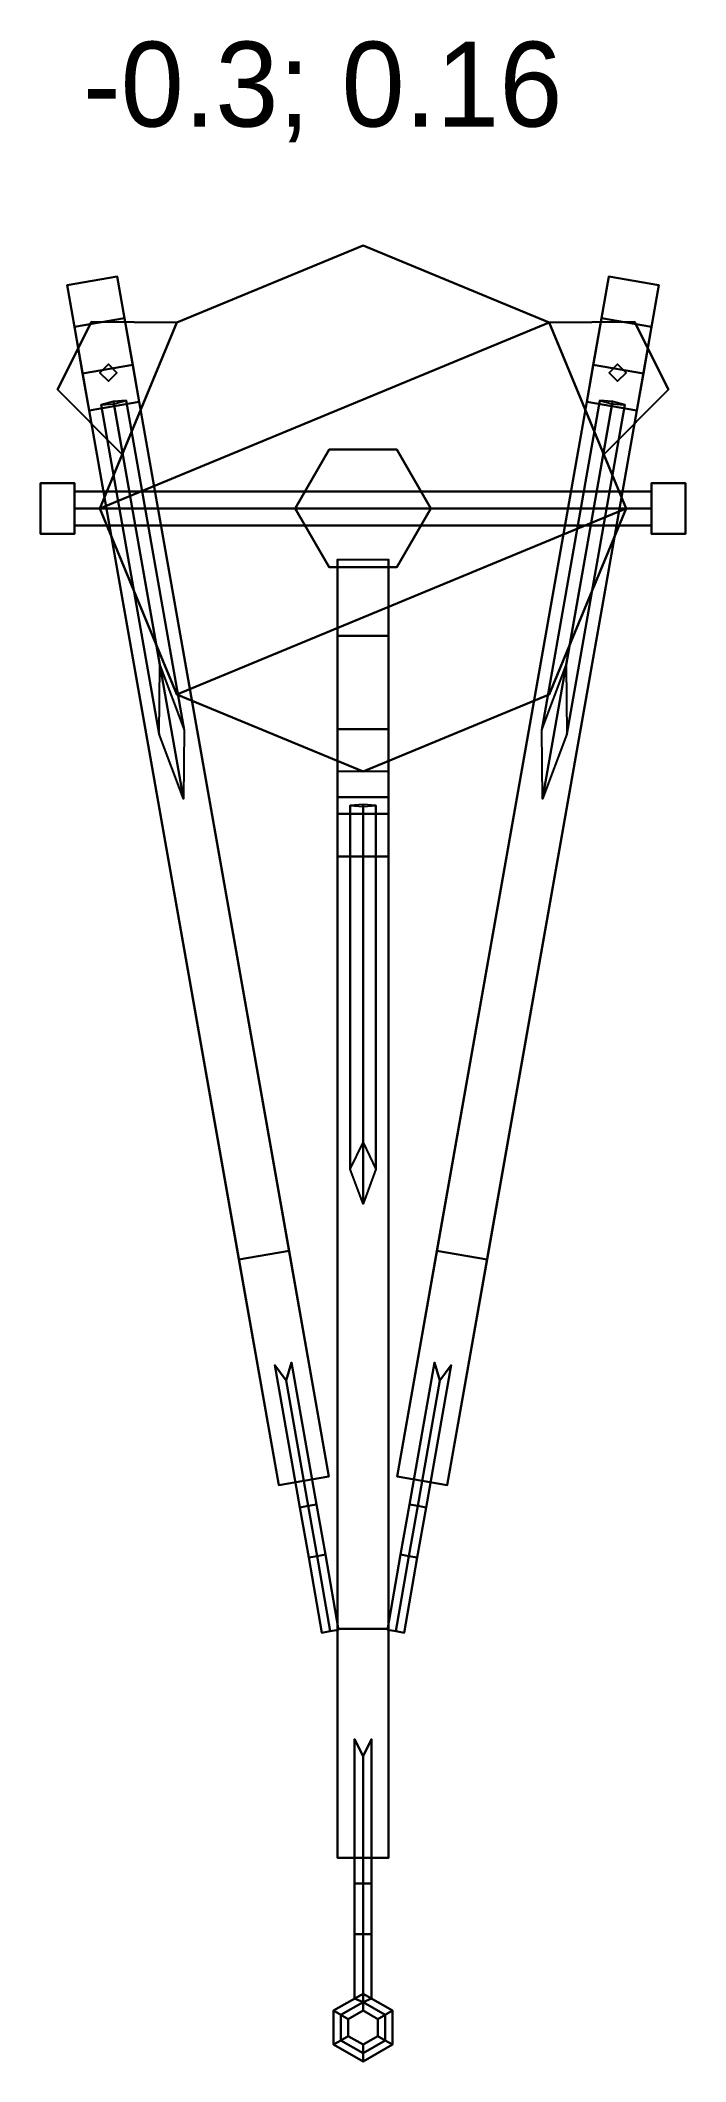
# Model space of a CAD drawing. Extents: x -0.38 to 0.38, y -1.83 to 0.55.
import ezdxf

# ---------------------------------------------------------------- set-up
doc = ezdxf.new("R2010")
doc.units = 0
doc.layers.add('BASE-TRANSPORT', color=7, linetype='CONTINUOUS')
doc.layers.add('LEGS', color=4, linetype='CONTINUOUS')

msp = doc.modelspace()

# ---------------------------------------------------------------- linework, layer by layer
at = {"layer": 'BASE-TRANSPORT'}
for points in [[(0, 0.31, 0.22), (-0.2192, 0.2192, 0.22), (-0.31, 0, 0.22), (0.2192, 0.2192, 0.22)], [(0, 0.31, 0.18), (-0.2192, 0.2192, 0.18), (-0.2192, 0.2192, 0.22), (0, 0.31, 0.22)], [(0.2192, 0.2192, 0.18), (0, 0.31, 0.18), (0, 0.31, 0.22), (0.2192, 0.2192, 0.22)], [(-0.32, 0.22, 0.18), (-0.36, 0.14, 0.18), (-0.36, 0.14, 0.22), (-0.32, 0.22, 0.22)], [(-0.32, 0.22, 0.22), (-0.36, 0.14, 0.22), (-0.2836, 0.0636, 0.22), (-0.2192, 0.2192, 0.22)], [(-0.2192, 0.2192, 0.18), (-0.32, 0.22, 0.18), (-0.32, 0.22, 0.22), (-0.2192, 0.2192, 0.22)], [(0.2192, 0.2192, 0.22), (-0.31, 0, 0.22), (-0.2192, -0.2192, 0.22), (0.31, 0, 0.22)], [(0.2192, 0.2192, 0.22), (0.32, 0.22, 0.22), (0.32, 0.22, 0.18), (0.2192, 0.2192, 0.18)], [(0.2836, 0.0636, 0.22), (0.36, 0.14, 0.22), (0.32, 0.22, 0.22), (0.2192, 0.2192, 0.22)], [(0.32, 0.22, 0.22), (0.36, 0.14, 0.22), (0.36, 0.14, 0.18), (0.32, 0.22, 0.18)], [(-0.3, 0.17, 0.22), (-0.31, 0.16, 0.22), (-0.31, 0.16, 0.24), (-0.3, 0.17, 0.24)], [(-0.29, 0.16, 0.24), (-0.3, 0.17, 0.24), (-0.31, 0.16, 0.24), (-0.3, 0.15, 0.24)], [(-0.29, 0.16, 0.22), (-0.3, 0.17, 0.22), (-0.3, 0.17, 0.24), (-0.29, 0.16, 0.24)], [(0.3, 0.17, 0.22), (0.29, 0.16, 0.22), (0.29, 0.16, 0.24), (0.3, 0.17, 0.24)], [(0.31, 0.16, 0.24), (0.3, 0.17, 0.24), (0.29, 0.16, 0.24), (0.3, 0.15, 0.24)], [(0.31, 0.16, 0.22), (0.3, 0.17, 0.22), (0.3, 0.17, 0.24), (0.31, 0.16, 0.24)], [(-0.31, 0.16, 0.22), (-0.3, 0.15, 0.22), (-0.3, 0.15, 0.24), (-0.31, 0.16, 0.24)], [(-0.3, 0.15, 0.22), (-0.29, 0.16, 0.22), (-0.29, 0.16, 0.24), (-0.3, 0.15, 0.24)], [(0.29, 0.16, 0.22), (0.3, 0.15, 0.22), (0.3, 0.15, 0.24), (0.29, 0.16, 0.24)], [(0.3, 0.15, 0.22), (0.31, 0.16, 0.22), (0.31, 0.16, 0.24), (0.3, 0.15, 0.24)], [(-0.36, 0.14, 0.18), (-0.2836, 0.0636, 0.18), (-0.2836, 0.0636, 0.22), (-0.36, 0.14, 0.22)], [(0.36, 0.14, 0.22), (0.2836, 0.0636, 0.22), (0.2836, 0.0636, 0.18), (0.36, 0.14, 0.18)], [(-0.2836, 0.0636, 0.18), (-0.31, 0, 0.18), (-0.31, 0, 0.22), (-0.2836, 0.0636, 0.22)], [(-0.04, 0.0693, 0.09), (-0.08, 0, 0.09), (-0.08, 0, 0.18), (-0.04, 0.0693, 0.18)], [(0.04, 0.0693, 0.09), (-0.04, 0.0693, 0.09), (-0.04, 0.0693, 0.18), (0.04, 0.0693, 0.18)], [(0.08, 0, 0.09), (0.04, 0.0693, 0.09), (0.04, 0.0693, 0.18), (0.08, 0, 0.18)], [(0.31, 0, 0.18), (0.2836, 0.0636, 0.18), (0.2836, 0.0636, 0.22), (0.31, 0, 0.22)], [(-0.34, 0.03, 0.06), (-0.34, 0.03, -0.03), (-0.38, 0.03, -0.03), (-0.38, 0.03, 0.06)], [(-0.34, 0.03, -0.03), (-0.34, -0.03, -0.03), (-0.38, -0.03, -0.03), (-0.38, 0.03, -0.03)], [(-0.38, 0.03, -0.03), (-0.38, -0.03, -0.03), (-0.38, -0.03, 0.06), (-0.38, 0.03, 0.06)], [(-0.38, 0.03, 0.06), (-0.38, -0.03, 0.06), (-0.34, -0.03, 0.06), (-0.34, 0.03, 0.06)], [(-0.34, -0.03, 0.06), (-0.34, -0.03, -0.03), (-0.34, 0.03, -0.03), (-0.34, 0.03, 0.06)], [(0.34, 0.03, -0.03), (0.34, -0.03, -0.03), (0.34, -0.03, 0.06), (0.34, 0.03, 0.06)], [(0.34, 0.03, 0.06), (0.34, -0.03, 0.06), (0.38, -0.03, 0.06), (0.38, 0.03, 0.06)], [(0.38, 0.03, 0.06), (0.38, 0.03, -0.03), (0.34, 0.03, -0.03), (0.34, 0.03, 0.06)], [(0.38, 0.03, -0.03), (0.38, -0.03, -0.03), (0.34, -0.03, -0.03), (0.34, 0.03, -0.03)], [(0.38, -0.03, 0.06), (0.38, -0.03, -0.03), (0.38, 0.03, -0.03), (0.38, 0.03, 0.06)], [(0.34, 0, 0.05), (0.34, 0.02, 0.03), (-0.34, 0.02, 0.03), (-0.34, 0, 0.05)], [(0.34, 0.02, 0.03), (0.34, 0, 0.01), (-0.34, 0, 0.01), (-0.34, 0.02, 0.03)], [(0.34, -0.02, 0.03), (0.34, 0, 0.05), (-0.34, 0, 0.05), (-0.34, -0.02, 0.03)], [(0.34, 0, 0.01), (0.34, -0.02, 0.03), (-0.34, -0.02, 0.03), (-0.34, 0, 0.01)], [(-0.31, 0, 0.18), (-0.2192, -0.2192, 0.18), (-0.2192, -0.2192, 0.22), (-0.31, 0, 0.22)], [(0.31, 0, 0.22), (-0.2192, -0.2192, 0.22), (0, -0.31, 0.22), (0.2192, -0.2192, 0.22)], [(-0.08, 0, 0.09), (-0.04, -0.0693, 0.09), (-0.04, -0.0693, 0.18), (-0.08, 0, 0.18)], [(0.04, -0.0693, 0.09), (0.08, 0, 0.09), (0.08, 0, 0.18), (0.04, -0.0693, 0.18)], [(0.2192, -0.2192, 0.18), (0.31, 0, 0.18), (0.31, 0, 0.22), (0.2192, -0.2192, 0.22)], [(-0.38, -0.03, 0.06), (-0.38, -0.03, -0.03), (-0.34, -0.03, -0.03), (-0.34, -0.03, 0.06)], [(0.34, -0.03, 0.06), (0.34, -0.03, -0.03), (0.38, -0.03, -0.03), (0.38, -0.03, 0.06)], [(-0.04, -0.0693, 0.09), (0.04, -0.0693, 0.09), (0.04, -0.0693, 0.18), (-0.04, -0.0693, 0.18)], [(-0.03, -0.06, 0.1), (-0.03, -0.15, 0.1), (-0.03, -0.31, 0.18), (-0.03, -0.06, 0.18)], [(0.03, -0.06, 0.1), (0.03, -0.15, 0.1), (-0.03, -0.15, 0.1), (-0.03, -0.06, 0.1)], [(0.03, -0.31, 0.18), (0.03, -0.15, 0.1), (0.03, -0.06, 0.1), (0.03, -0.06, 0.18)], [(0.03, -0.15, 0.1), (0.03, -0.26, 0.03), (-0.03, -0.26, 0.03), (-0.03, -0.15, 0.1)], [(-0.03, -0.15, 0.1), (-0.03, -0.26, 0.03), (-0.03, -0.34, 0.03), (-0.03, -0.31, 0.18)], [(0.03, -0.34, 0.03), (0.03, -0.26, 0.03), (0.03, -0.15, 0.1), (0.03, -0.31, 0.18)], [(-0.2192, -0.2192, 0.18), (0, -0.31, 0.18), (0, -0.31, 0.22), (-0.2192, -0.2192, 0.22)], [(0, -0.31, 0.18), (0.2192, -0.2192, 0.18), (0.2192, -0.2192, 0.22), (0, -0.31, 0.22)], [(-0.03, -0.34, 0.03), (-0.03, -0.26, 0.03), (0.03, -0.26, 0.03), (0.03, -0.34, 0.03)], [(0.03, -0.34, 0.26), (0.03, -0.31, 0.18), (-0.03, -0.31, 0.18), (-0.03, -0.34, 0.26)], [(-0.03, -0.31, 0.18), (-0.03, -0.34, 0.03), (-0.03, -0.41, 0.19), (-0.03, -0.34, 0.26)], [(0.03, -0.41, 0.19), (0.03, -0.34, 0.03), (0.03, -0.31, 0.18), (0.03, -0.34, 0.26)], [(-0.03, -0.34, 0.26), (-0.03, -0.41, 0.19), (-0.03, -0.41, 0.29), (-0.03, -0.36, 0.29)], [(-0.03, -0.41, 0.19), (-0.03, -0.34, 0.03), (0.03, -0.34, 0.03), (0.03, -0.41, 0.19)], [(0.03, -0.36, 0.29), (0.03, -0.34, 0.26), (-0.03, -0.34, 0.26), (-0.03, -0.36, 0.29)], [(0, -0.3487, 0.0949), (-0.015, -0.35, 0.08), (-0.015, -0.7784, 0.1175), (0, -0.7472, 0.1298)], [(-0.015, -0.35, 0.08), (0, -0.3513, 0.0651), (0, -0.8195, 0.106), (-0.015, -0.7784, 0.1175)], [(0.015, -0.35, 0.08), (0, -0.3487, 0.0949), (0, -0.7472, 0.1298), (0.015, -0.7784, 0.1175)], [(0, -0.3513, 0.0651), (0.015, -0.35, 0.08), (0.015, -0.7784, 0.1175), (0, -0.8195, 0.106)], [(0.03, -0.41, 0.29), (0.03, -0.41, 0.19), (0.03, -0.34, 0.26), (0.03, -0.36, 0.29)], [(-0.03, -0.36, 0.29), (-0.03, -0.41, 0.29), (0.03, -0.41, 0.29), (0.03, -0.36, 0.29)], [(-0.03, -0.41, 0.29), (-0.03, -1.59, 0.01), (0.03, -1.59, 0.01), (0.03, -0.41, 0.29)], [(-0.03, -0.41, 0.19), (-0.03, -1.32), (-0.03, -1.59, 0.01), (-0.03, -0.41, 0.29)], [(0.03, -0.41, 0.19), (0.03, -1.32), (-0.03, -1.32), (-0.03, -0.41, 0.19)], [(0.03, -1.59, 0.01), (0.03, -1.32), (0.03, -0.41, 0.19), (0.03, -0.41, 0.29)], [(-0.03, -1.59, 0.01), (-0.03, -1.32), (0.03, -1.32), (0.03, -1.59, 0.01)], [(-0.01, -1.45), (0, -1.47, -0.01), (0, -1.62, -0.01), (-0.01, -1.62)], [(0, -1.47, 0.01), (-0.01, -1.45), (-0.01, -1.62), (0, -1.62, 0.01)], [(0, -1.47, -0.01), (0.01, -1.45), (0.01, -1.62), (0, -1.62, -0.01)], [(0.01, -1.45), (0, -1.47, 0.01), (0, -1.62, 0.01), (0.01, -1.62)], [(-0.01, -1.62), (0, -1.62, -0.01), (0, -1.68, 0.04), (-0.01, -1.68, 0.05)], [(0, -1.62, 0.01), (-0.01, -1.62), (-0.01, -1.68, 0.05), (0, -1.68, 0.06)], [(0, -1.62, -0.01), (0.01, -1.62), (0.01, -1.68, 0.05), (0, -1.68, 0.04)], [(0.01, -1.62), (0, -1.62, 0.01), (0, -1.68, 0.06), (0.01, -1.68, 0.05)], [(-0.01, -1.68, 0.05), (0, -1.68, 0.04), (0, -1.76, 0.04), (-0.01, -1.7558, 0.05)], [(0, -1.68, 0.06), (-0.01, -1.68, 0.05), (-0.01, -1.7558, 0.05), (0, -1.76, 0.06)], [(0, -1.68, 0.04), (0.01, -1.68, 0.05), (0.01, -1.7558, 0.05), (0, -1.76, 0.04)], [(0.01, -1.68, 0.05), (0, -1.68, 0.06), (0, -1.76, 0.06), (0.01, -1.7558, 0.05)], [(-0.0346, -1.77, 0.05), (-0.026, -1.775, 0.06), (0, -1.76, 0.06), (0, -1.75, 0.05)], [(-0.026, -1.775, 0.04), (-0.0346, -1.77, 0.05), (0, -1.75, 0.05), (0, -1.76, 0.04)], [(-0.026, -1.775, 0.06), (-0.0173, -1.78, 0.05), (0, -1.77, 0.05), (0, -1.76, 0.06)], [(-0.0173, -1.78, 0.05), (-0.026, -1.775, 0.04), (0, -1.76, 0.04), (0, -1.77, 0.05)], [(0, -1.75, 0.05), (0, -1.76, 0.06), (0.026, -1.775, 0.06), (0.0346, -1.77, 0.05)], [(0, -1.76, 0.04), (0, -1.75, 0.05), (0.0346, -1.77, 0.05), (0.026, -1.775, 0.04)], [(0, -1.76, 0.06), (0, -1.77, 0.05), (0.0173, -1.78, 0.05), (0.026, -1.775, 0.06)], [(0, -1.77, 0.05), (0, -1.76, 0.04), (0.026, -1.775, 0.04), (0.0173, -1.78, 0.05)], [(-0.0346, -1.81, 0.05), (-0.026, -1.805, 0.06), (-0.026, -1.775, 0.06), (-0.0346, -1.77, 0.05)], [(-0.026, -1.805, 0.04), (-0.0346, -1.81, 0.05), (-0.0346, -1.77, 0.05), (-0.026, -1.775, 0.04)], [(-0.026, -1.805, 0.06), (-0.0173, -1.8, 0.05), (-0.0173, -1.78, 0.05), (-0.026, -1.775, 0.06)], [(-0.0173, -1.8, 0.05), (-0.026, -1.805, 0.04), (-0.026, -1.775, 0.04), (-0.0173, -1.78, 0.05)], [(0.026, -1.775, 0.06), (0.0173, -1.78, 0.05), (0.0173, -1.8, 0.05), (0.026, -1.805, 0.06)], [(0.0173, -1.78, 0.05), (0.026, -1.775, 0.04), (0.026, -1.805, 0.04), (0.0173, -1.8, 0.05)], [(0.0346, -1.77, 0.05), (0.026, -1.775, 0.06), (0.026, -1.805, 0.06), (0.0346, -1.81, 0.05)], [(0.026, -1.775, 0.04), (0.0346, -1.77, 0.05), (0.0346, -1.81, 0.05), (0.026, -1.805, 0.04)], [(0, -1.83, 0.05), (0, -1.82, 0.06), (-0.026, -1.805, 0.06), (-0.0346, -1.81, 0.05)], [(0, -1.82, 0.04), (0, -1.83, 0.05), (-0.0346, -1.81, 0.05), (-0.026, -1.805, 0.04)], [(0, -1.82, 0.06), (0, -1.81, 0.05), (-0.0173, -1.8, 0.05), (-0.026, -1.805, 0.06)], [(0, -1.81, 0.05), (0, -1.82, 0.04), (-0.026, -1.805, 0.04), (-0.0173, -1.8, 0.05)], [(0.026, -1.805, 0.06), (0.0173, -1.8, 0.05), (0, -1.81, 0.05), (0, -1.82, 0.06)], [(0.0173, -1.8, 0.05), (0.026, -1.805, 0.04), (0, -1.82, 0.04), (0, -1.81, 0.05)], [(0.0346, -1.81, 0.05), (0.026, -1.805, 0.06), (0, -1.82, 0.06), (0, -1.83, 0.05)], [(0.026, -1.805, 0.04), (0.0346, -1.81, 0.05), (0, -1.83, 0.05), (0, -1.82, 0.04)]]:
    msp.add_3dface(points, dxfattribs=at)
at = {"layer": 'LEGS'}
for points in [[(-0.2896, 0.2735, 0.1), (-0.2809, 0.2243, 0.1), (-0.34, 0.2139, 0.1), (-0.3486, 0.2631, 0.1)], [(-0.2896, 0.2735, 0.18), (-0.2896, 0.2735, 0.1), (-0.3486, 0.2631, 0.1), (-0.3486, 0.2631, 0.18)], [(-0.2635, 0.1258, 0.18), (-0.2896, 0.2735, 0.18), (-0.3486, 0.2631, 0.18), (-0.3226, 0.1154, 0.18)], [(-0.3486, 0.2631, 0.1), (-0.34, 0.2139, 0.1), (-0.3226, 0.1154, 0.18), (-0.3486, 0.2631, 0.18)], [(-0.2635, 0.1258, 0.18), (-0.2809, 0.2243, 0.1), (-0.2896, 0.2735, 0.1), (-0.2896, 0.2735, 0.18)], [(0.2896, 0.2735, 0.1), (0.2809, 0.2243, 0.1), (0.2635, 0.1258, 0.18), (0.2896, 0.2735, 0.18)], [(0.3226, 0.1154, 0.18), (0.3486, 0.2631, 0.18), (0.2896, 0.2735, 0.18), (0.2635, 0.1258, 0.18)], [(0.3486, 0.2631, 0.1), (0.34, 0.2139, 0.1), (0.2809, 0.2243, 0.1), (0.2896, 0.2735, 0.1)], [(0.3486, 0.2631, 0.18), (0.3486, 0.2631, 0.1), (0.2896, 0.2735, 0.1), (0.2896, 0.2735, 0.18)], [(0.3226, 0.1154, 0.18), (0.34, 0.2139, 0.1), (0.3486, 0.2631, 0.1), (0.3486, 0.2631, 0.18)], [(-0.2809, 0.2243, 0.1), (-0.2712, 0.1693, 0.03), (-0.3303, 0.1589, 0.03), (-0.34, 0.2139, 0.1)], [(-0.2635, 0.1258, 0.03), (-0.2712, 0.1693, 0.03), (-0.2809, 0.2243, 0.1), (-0.2635, 0.1258, 0.18)], [(0.2809, 0.2243, 0.1), (0.2712, 0.1693, 0.03), (0.2635, 0.1258, 0.03), (0.2635, 0.1258, 0.18)], [(0.34, 0.2139, 0.1), (0.3303, 0.1589, 0.03), (0.2712, 0.1693, 0.03), (0.2809, 0.2243, 0.1)], [(-0.34, 0.2139, 0.1), (-0.3303, 0.1589, 0.03), (-0.3226, 0.1154, 0.03), (-0.3226, 0.1154, 0.18)], [(0.3226, 0.1154, 0.03), (0.3303, 0.1589, 0.03), (0.34, 0.2139, 0.1), (0.3226, 0.1154, 0.18)], [(-0.3226, 0.1154, 0.03), (-0.3303, 0.1589, 0.03), (-0.2712, 0.1693, 0.03), (-0.2635, 0.1258, 0.03)], [(0.2635, 0.1258, 0.03), (0.2712, 0.1693, 0.03), (0.3303, 0.1589, 0.03), (0.3226, 0.1154, 0.03)], [(-0.3226, 0.1154, 0.18), (-0.0993, -1.1509, 0.01), (-0.0402, -1.1405, 0.01), (-0.2635, 0.1258, 0.18)], [(-0.2635, 0.1258, 0.13), (-0.0871, -0.8746), (-0.1462, -0.885), (-0.3226, 0.1154, 0.13)], [(-0.3226, 0.1154, 0.13), (-0.3226, 0.1154, 0.03), (-0.2635, 0.1258, 0.03), (-0.2635, 0.1258, 0.13)], [(-0.294, 0.126, 0.0949), (-0.3086, 0.1221, 0.08), (-0.2401, -0.2661, 0.08), (-0.2392, -0.1847, 0.1)], [(-0.3086, 0.1221, 0.08), (-0.2936, 0.1234, 0.0651), (-0.2114, -0.3423, 0.07), (-0.2401, -0.2661, 0.08)], [(-0.279, 0.1273, 0.08), (-0.294, 0.126, 0.0949), (-0.2392, -0.1847, 0.1), (-0.2106, -0.2609, 0.08)], [(-0.2936, 0.1234, 0.0651), (-0.279, 0.1273, 0.08), (-0.2106, -0.2609, 0.08), (-0.2114, -0.3423, 0.07)], [(-0.0402, -1.1405, 0.01), (-0.0871, -0.8746), (-0.2635, 0.1258, 0.13), (-0.2635, 0.1258, 0.18)], [(0.2635, 0.1258, 0.18), (0.0402, -1.1405, 0.01), (0.0993, -1.1509, 0.01), (0.3226, 0.1154, 0.18)], [(0.2635, 0.1258, 0.13), (0.0871, -0.8746), (0.0402, -1.1405, 0.01), (0.2635, 0.1258, 0.18)], [(0.3226, 0.1154, 0.13), (0.1462, -0.885), (0.0871, -0.8746), (0.2635, 0.1258, 0.13)], [(0.294, 0.126, 0.0949), (0.279, 0.1273, 0.08), (0.2106, -0.2609, 0.08), (0.2392, -0.1847, 0.1)], [(0.279, 0.1273, 0.08), (0.2936, 0.1234, 0.0651), (0.2114, -0.3423, 0.07), (0.2106, -0.2609, 0.08)], [(0.2936, 0.1234, 0.0651), (0.3086, 0.1221, 0.08), (0.2401, -0.2661, 0.08), (0.2114, -0.3423, 0.07)], [(0.3086, 0.1221, 0.08), (0.294, 0.126, 0.0949), (0.2392, -0.1847, 0.1), (0.2401, -0.2661, 0.08)], [(0.2635, 0.1258, 0.13), (0.2635, 0.1258, 0.03), (0.3226, 0.1154, 0.03), (0.3226, 0.1154, 0.13)], [(-0.3226, 0.1154, 0.13), (-0.1462, -0.885), (-0.0993, -1.1509, 0.01), (-0.3226, 0.1154, 0.18)], [(0.0993, -1.1509, 0.01), (0.1462, -0.885), (0.3226, 0.1154, 0.13), (0.3226, 0.1154, 0.18)], [(-0.0993, -1.1509, 0.01), (-0.1462, -0.885), (-0.0871, -0.8746), (-0.0402, -1.1405, 0.01)], [(0.0402, -1.1405, 0.01), (0.0871, -0.8746), (0.1462, -0.885), (0.0993, -1.1509, 0.01)], [(-0.0906, -1.0275, 0.01), (-0.1039, -1.0095), (-0.0744, -1.177), (-0.0646, -1.1752, 0.01)], [(-0.1039, -1.0095), (-0.0906, -1.0275, -0.01), (-0.0646, -1.1752, -0.01), (-0.0744, -1.177)], [(-0.0842, -1.0061), (-0.0906, -1.0275, 0.01), (-0.0646, -1.1752, 0.01), (-0.0547, -1.1735)], [(-0.0906, -1.0275, -0.01), (-0.0842, -1.0061), (-0.0547, -1.1735), (-0.0646, -1.1752, -0.01)], [(0.0842, -1.0061), (0.0906, -1.0275, -0.01), (0.0646, -1.1752, -0.01), (0.0547, -1.1735)], [(0.0906, -1.0275, 0.01), (0.0842, -1.0061), (0.0547, -1.1735), (0.0646, -1.1752, 0.01)], [(0.0906, -1.0275, -0.01), (0.1039, -1.0095), (0.0744, -1.177), (0.0646, -1.1752, -0.01)], [(0.1039, -1.0095), (0.0906, -1.0275, 0.01), (0.0646, -1.1752, 0.01), (0.0744, -1.177)], [(-0.0646, -1.1752, 0.01), (-0.0744, -1.177), (-0.064, -1.236, 0.05), (-0.0541, -1.2343, 0.06)], [(-0.0744, -1.177), (-0.0646, -1.1752, -0.01), (-0.0541, -1.2343, 0.04), (-0.064, -1.236, 0.05)], [(-0.0547, -1.1735), (-0.0646, -1.1752, 0.01), (-0.0541, -1.2343, 0.06), (-0.0443, -1.2326, 0.05)], [(-0.0646, -1.1752, -0.01), (-0.0547, -1.1735), (-0.0443, -1.2326, 0.05), (-0.0541, -1.2343, 0.04)], [(0.0547, -1.1735), (0.0646, -1.1752, -0.01), (0.0541, -1.2343, 0.04), (0.0443, -1.2326, 0.05)], [(0.0646, -1.1752, 0.01), (0.0547, -1.1735), (0.0443, -1.2326, 0.05), (0.0541, -1.2343, 0.06)], [(0.0646, -1.1752, -0.01), (0.0744, -1.177), (0.064, -1.236, 0.05), (0.0541, -1.2343, 0.04)], [(0.0744, -1.177), (0.0646, -1.1752, 0.01), (0.0541, -1.2343, 0.06), (0.064, -1.236, 0.05)], [(-0.0541, -1.2343, 0.06), (-0.064, -1.236, 0.05), (-0.0484, -1.3247, 0.05), (-0.0385, -1.3229, 0.06)], [(-0.064, -1.236, 0.05), (-0.0541, -1.2343, 0.04), (-0.0385, -1.3229, 0.04), (-0.0484, -1.3247, 0.05)], [(-0.0443, -1.2326, 0.05), (-0.0541, -1.2343, 0.06), (-0.0385, -1.3229, 0.06), (-0.0287, -1.3212, 0.05)], [(-0.0541, -1.2343, 0.04), (-0.0443, -1.2326, 0.05), (-0.0287, -1.3212, 0.05), (-0.0385, -1.3229, 0.04)], [(0.0443, -1.2326, 0.05), (0.0541, -1.2343, 0.04), (0.0385, -1.3229, 0.04), (0.0287, -1.3212, 0.05)], [(0.0541, -1.2343, 0.06), (0.0443, -1.2326, 0.05), (0.0287, -1.3212, 0.05), (0.0385, -1.3229, 0.06)], [(0.0541, -1.2343, 0.04), (0.064, -1.236, 0.05), (0.0484, -1.3247, 0.05), (0.0385, -1.3229, 0.04)], [(0.064, -1.236, 0.05), (0.0541, -1.2343, 0.06), (0.0385, -1.3229, 0.06), (0.0484, -1.3247, 0.05)], [(-0.0385, -1.3229, 0.06), (-0.0484, -1.3247, 0.05), (-0.0385, -1.3229, 0.04), (-0.0287, -1.3212, 0.05)], [(0.0385, -1.3229, 0.06), (0.0287, -1.3212, 0.05), (0.0385, -1.3229, 0.04), (0.0484, -1.3247, 0.05)]]:
    msp.add_3dface(points, dxfattribs=at)

# ---------------------------------------------------------------- texts
at = {"layer": 'BASE-TRANSPORT'}
msp.add_text('-0.3; 0.16', height=0.1, dxfattribs=at).set_placement((-0.33, 0.45))

doc.saveas('drawing.dxf')
